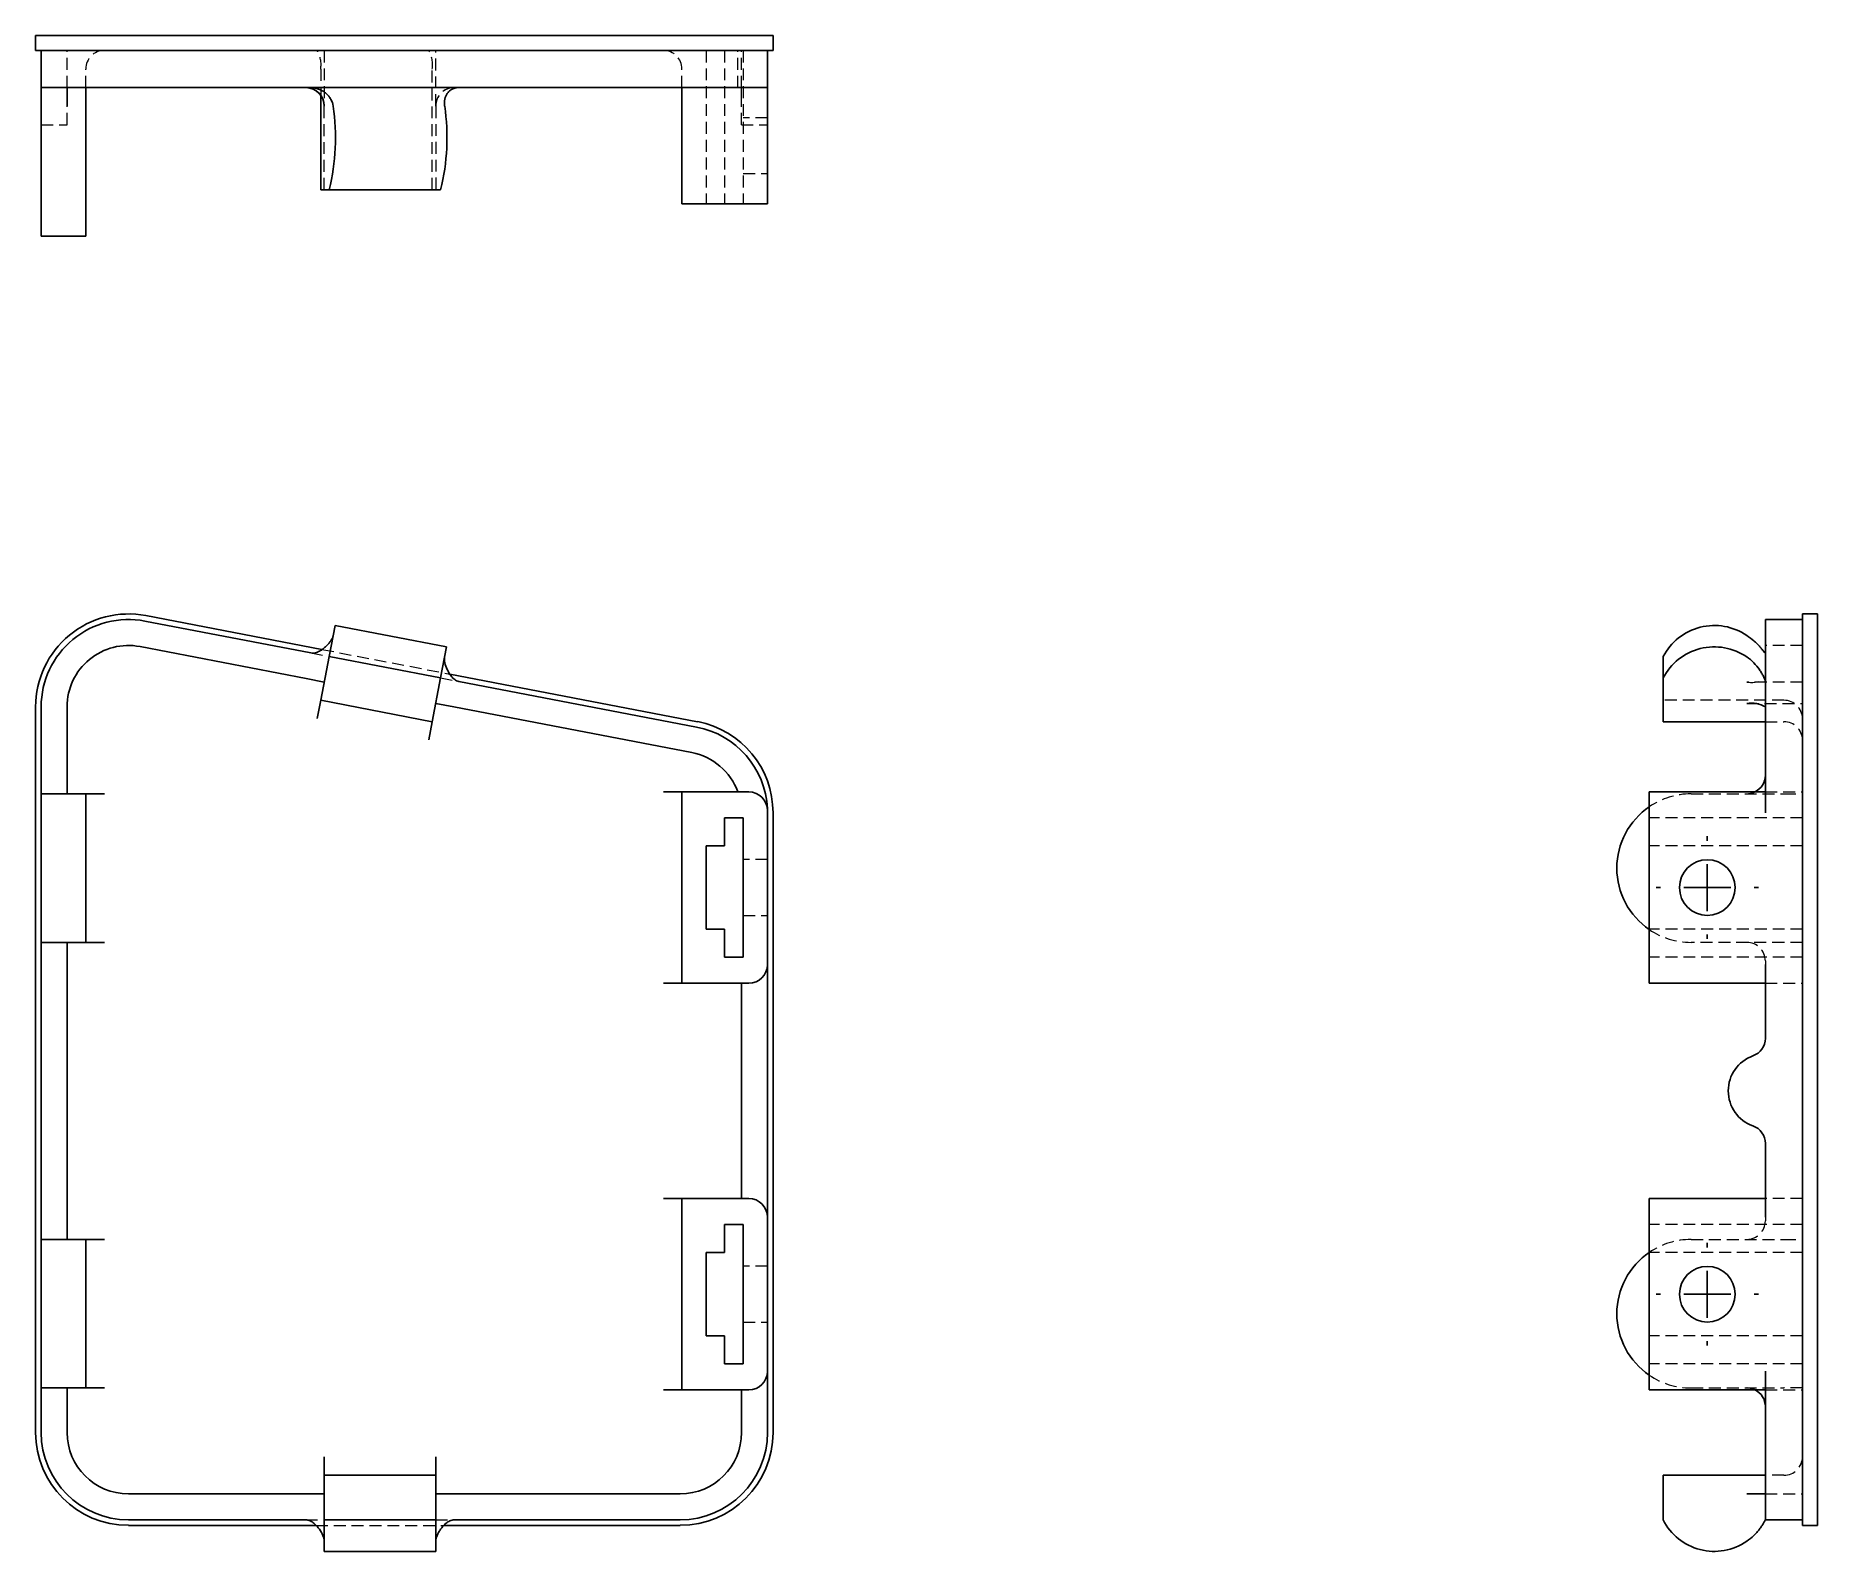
# Model space of a CAD drawing. Header units: millimetres. Extents: x 44 to 234, y 7 to 169.
import ezdxf

# ---------------------------------------------------------------- set-up
doc = ezdxf.new("R2010")
doc.units = ezdxf.units.MM
doc.linetypes.add('HIDDEN', pattern=[1.905, 1.27, -0.635])
doc.layers.add('10', color=7, linetype='Continuous')

# ---------------------------------------------------------------- blocks, each defined once
blk = doc.blocks.new('SW_CENTERMARKSYMBOL_0')
at = {"layer": '10', "color": 0}
for p, q in [((0, 5), (0, 5.47)), ((0, 0), (0, 2.5)), ((-5, 0), (-5.47, 0)), ((0, 0), (-2.5, 0)), ((0, 0), (0, -2.5)), ((0, 0), (2.5, 0)), ((5, 0), (5.47, 0)), ((0, -5), (0, -5.47))]:
    blk.add_line(p, q, dxfattribs=at)
blk = doc.blocks.new('SW_CENTERMARKSYMBOL_1')
at = {"layer": '10', "color": 0}
for p, q in [((0, 5), (0, 5.47)), ((0, 0), (0, 2.5)), ((-5, 0), (-5.47, 0)), ((0, 0), (-2.5, 0)), ((0, 0), (0, -2.5)), ((0, 0), (2.5, 0)), ((5, 0), (5.47, 0)), ((0, -5), (0, -5.47))]:
    blk.add_line(p, q, dxfattribs=at)

msp = doc.modelspace()

# ---------------------------------------------------------------- linework, layer by layer
at = {"color": 7, "linetype": 'Continuous', "lineweight": 25}
for p, q in [((43.68, 167.11), (43.68, 168.7)), ((55.45, 168.7), (43.68, 168.7)), ((55.45, 168.7), (114.28, 168.7)), ((122.32, 168.7), (114.28, 168.7)), ((122.32, 167.11), (122.32, 168.7)), ((55.45, 167.11), (43.68, 167.11)), ((44.27, 163.15), (44.27, 167.11)), ((55.45, 167.11), (114.28, 167.11)), ((122.32, 167.11), (114.28, 167.11)), ((121.73, 163.15), (121.73, 167.11)), ((55.34, 163.15), (44.27, 163.15)), ((44.27, 161.17), (44.27, 163.15)), ((47.05, 163.15), (47.05, 161.17)), ((49.03, 155.23), (49.03, 163.15)), ((73.04, 163.15), (55.34, 163.15)), ((73.04, 163.15), (88.82, 163.15)), ((74.09, 162.34), (74.09, 152.26)), ((114.17, 163.15), (88.82, 163.15)), ((112.61, 150.77), (112.61, 163.15)), ((121.71, 163.15), (114.17, 163.15)), ((121.71, 163.15), (121.73, 163.15)), ((121.73, 163.15), (121.73, 150.77)), ((44.27, 155.23), (44.27, 161.17)), ((44.27, 147.3), (44.27, 155.23)), ((49.03, 147.3), (49.03, 155.23)), ((74.99, 152.26), (74.09, 152.26)), ((74.99, 152.26), (86.87, 152.26)), ((112.61, 150.77), (119.74, 150.77)), ((121.73, 150.77), (119.74, 150.77)), ((44.27, 147.3), (49.03, 147.3)), ((55.45, 106.82), (74.22, 103.22)), ((233.7, 107), (232.11, 107)), ((232.11, 106.82), (232.11, 107)), ((232.11, 106.82), (232.11, 95.51)), ((233.7, 106.82), (233.7, 107)), ((233.7, 106.82), (233.7, 95.51)), ((73.04, 102.84), (55.34, 106.24)), ((74.99, 102.46), (75.62, 105.77)), ((87.51, 103.49), (75.62, 105.77)), ((232.11, 106.41), (228.15, 106.41)), ((228.15, 106.24), (228.15, 106.41)), ((228.15, 102.84), (228.15, 106.24)), ((72.52, 100.11), (54.82, 103.52)), ((87.51, 103.49), (86.87, 100.18)), ((228.15, 102.84), (228.15, 99.8)), ((74.99, 102.46), (74.09, 97.79)), ((74.99, 102.46), (86.87, 100.18)), ((217.26, 102.46), (217.26, 100.18)), ((74.46, 99.74), (72.52, 100.11)), ((86.87, 100.18), (85.97, 95.51)), ((87.86, 100.59), (114.28, 95.51)), ((114.17, 94.93), (88.82, 99.8)), ((217.26, 100.18), (217.26, 95.51)), ((228.15, 94.93), (228.15, 99.8)), ((43.68, 19.68), (43.68, 97.1)), ((44.27, 97.1), (44.27, 89.8)), ((47.05, 97.1), (47.05, 89.8)), ((73.71, 95.85), (74.09, 97.79)), ((74.09, 97.79), (85.97, 95.51)), ((88.29, 97.08), (86.35, 97.46)), ((113.65, 92.21), (88.29, 97.08)), ((85.97, 95.51), (85.6, 93.56)), ((217.26, 95.51), (228.15, 95.51)), ((232.11, 85.79), (232.11, 95.51)), ((233.7, 85.79), (233.7, 95.51)), ((228.15, 86.25), (228.15, 94.93)), ((44.27, 87.82), (44.27, 89.8)), ((47.05, 89.8), (47.05, 87.82)), ((44.27, 71.97), (44.27, 87.82)), ((49.03, 87.82), (44.27, 87.82)), ((49.03, 71.97), (49.03, 87.82)), ((49.03, 87.82), (51.01, 87.82)), ((110.63, 88.02), (112.61, 88.02)), ((112.61, 67.61), (112.61, 88.02)), ((112.61, 88.02), (119.74, 88.02)), ((215.77, 88.02), (228.15, 88.02)), ((215.77, 86.04), (215.77, 88.02)), ((121.73, 69.59), (121.73, 86.04)), ((122.32, 19.68), (122.32, 85.79)), ((215.77, 69.59), (215.77, 86.04)), ((228.15, 86.25), (228.15, 86.04)), ((228.15, 85.79), (228.15, 86.04)), ((232.11, 19.68), (232.11, 85.79)), ((233.7, 19.68), (233.7, 85.79)), ((117.16, 85.24), (119.14, 85.24)), ((117.16, 82.27), (117.16, 85.24)), ((119.14, 85.24), (119.14, 70.39)), ((115.18, 82.27), (117.16, 82.27)), ((115.18, 73.36), (115.18, 82.27)), ((117.16, 73.36), (115.18, 73.36)), ((117.16, 70.39), (117.16, 73.36)), ((49.03, 71.97), (44.27, 71.97)), ((44.27, 69.99), (44.27, 71.97)), ((47.05, 71.97), (47.05, 69.99)), ((51.01, 71.97), (49.03, 71.97)), ((119.14, 70.39), (117.16, 70.39)), ((44.27, 69.99), (44.27, 61.73)), ((47.05, 69.99), (47.05, 61.73)), ((121.73, 61.73), (121.73, 69.59)), ((215.77, 67.61), (215.77, 69.59)), ((228.15, 61.73), (228.15, 69.59)), ((112.61, 67.61), (110.63, 67.61)), ((112.61, 67.61), (119.74, 67.61)), ((118.95, 61.73), (118.95, 67.61)), ((228.15, 67.61), (215.77, 67.61)), ((44.27, 59.86), (44.27, 61.73)), ((47.05, 61.73), (47.05, 59.86)), ((118.95, 59.86), (118.95, 61.73)), ((121.73, 61.73), (121.73, 59.86)), ((44.27, 52.39), (44.27, 59.86)), ((47.05, 52.39), (47.05, 59.86)), ((118.95, 52.39), (118.95, 59.86)), ((121.73, 52.39), (121.73, 59.86)), ((44.27, 50.52), (44.27, 52.39)), ((47.05, 52.39), (47.05, 50.52)), ((118.95, 50.52), (118.95, 52.39)), ((121.73, 52.39), (121.73, 50.52)), ((44.27, 50.52), (44.27, 42.26)), ((47.05, 50.52), (47.05, 42.26)), ((118.95, 44.64), (118.95, 50.52)), ((121.73, 42.66), (121.73, 50.52)), ((228.15, 42.66), (228.15, 50.52)), ((110.63, 44.64), (112.61, 44.64)), ((112.61, 24.23), (112.61, 44.64)), ((112.61, 44.64), (119.74, 44.64)), ((215.77, 44.64), (228.15, 44.64)), ((215.77, 42.66), (215.77, 44.64)), ((44.27, 40.28), (44.27, 42.26)), ((47.05, 42.26), (47.05, 40.28)), ((119.14, 41.86), (117.16, 41.86)), ((117.16, 41.86), (117.16, 38.89)), ((119.14, 27.01), (119.14, 41.86)), ((121.73, 26.21), (121.73, 42.66)), ((215.77, 26.21), (215.77, 42.66)), ((49.03, 40.28), (44.27, 40.28)), ((44.27, 40.28), (44.27, 24.43)), ((49.03, 40.28), (49.03, 24.43)), ((49.03, 40.28), (51.01, 40.28)), ((117.16, 38.89), (115.18, 38.89)), ((115.18, 38.89), (115.18, 29.98)), ((115.18, 29.98), (117.16, 29.98)), ((117.16, 29.98), (117.16, 27.01)), ((117.16, 27.01), (119.14, 27.01)), ((121.73, 19.68), (121.73, 26.21)), ((215.77, 24.23), (215.77, 26.21)), ((228.15, 19.68), (228.15, 26.21)), ((49.03, 24.43), (44.27, 24.43)), ((44.27, 22.45), (44.27, 24.43)), ((47.05, 24.43), (47.05, 22.45)), ((51.01, 24.43), (49.03, 24.43)), ((112.61, 24.23), (110.63, 24.23)), ((112.61, 24.23), (119.74, 24.23)), ((118.95, 19.68), (118.95, 24.23)), ((228.15, 24.23), (215.77, 24.23)), ((44.27, 22.45), (44.27, 19.68)), ((47.05, 22.45), (47.05, 19.68)), ((228.15, 10.37), (228.15, 19.68)), ((232.11, 9.77), (232.11, 19.68)), ((233.7, 9.77), (233.7, 19.68)), ((74.46, 15.12), (74.46, 17.1)), ((86.35, 17.1), (86.35, 15.12)), ((74.46, 10.37), (74.46, 15.12)), ((86.35, 15.12), (74.46, 15.12)), ((86.35, 10.37), (86.35, 15.12)), ((217.26, 10.37), (217.26, 15.12)), ((228.15, 15.12), (217.26, 15.12)), ((53.58, 13.14), (72.48, 13.14)), ((72.48, 13.14), (74.46, 13.14)), ((86.35, 13.14), (88.33, 13.14)), ((88.33, 13.14), (112.42, 13.14)), ((226.17, 13.14), (228.15, 13.14)), ((53.58, 10.37), (72.48, 10.37)), ((53.58, 9.77), (73.57, 9.77)), ((86.35, 10.37), (74.46, 10.37)), ((74.46, 10.37), (74.46, 7)), ((86.35, 10.37), (86.35, 7)), ((87.25, 9.77), (112.42, 9.77)), ((88.33, 10.37), (112.42, 10.37)), ((228.15, 10.37), (232.11, 10.37)), ((232.11, 9.77), (233.7, 9.77)), ((74.46, 7), (86.35, 7))]:
    msp.add_line(p, q, dxfattribs=at)
at = {"color": 7, "linetype": 'HIDDEN', "lineweight": 18}
for p, q in [((47.05, 163.15), (47.05, 167.11)), ((74.46, 167.11), (74.46, 161.17)), ((86.35, 161.17), (86.35, 167.11)), ((115.18, 167.11), (115.18, 150.77)), ((117.16, 167.11), (117.16, 150.77)), ((118.56, 163.15), (118.56, 167.11)), ((118.95, 163.15), (118.95, 167.11)), ((119.14, 167.11), (119.14, 150.77)), ((49.03, 163.15), (49.03, 165.13)), ((74.09, 165.13), (74.09, 162.34)), ((85.97, 152.26), (85.97, 165.13)), ((112.61, 163.15), (112.61, 165.13)), ((118.95, 161.83), (118.95, 163.15)), ((118.95, 159.19), (118.95, 161.83)), ((47.05, 159.19), (47.05, 161.17)), ((74.46, 152.26), (74.46, 161.17)), ((86.35, 161.17), (86.35, 152.26)), ((121.73, 159.93), (119.14, 159.93)), ((44.27, 159.19), (47.05, 159.19)), ((118.95, 159.19), (121.73, 159.19)), ((119.14, 153.99), (121.73, 153.99)), ((73.04, 102.84), (74.99, 102.46)), ((74.22, 103.22), (87.86, 100.59)), ((232.11, 103.63), (228.15, 103.63)), ((86.87, 100.18), (88.82, 99.8)), ((232.11, 99.74), (226.17, 99.74)), ((230.13, 97.79), (217.26, 97.79)), ((226.17, 97.46), (232.11, 97.46)), ((228.15, 95.51), (230.13, 95.51)), ((220.23, 87.82), (230.13, 87.82)), ((228.15, 88.02), (232.11, 88.02)), ((230.13, 87.82), (232.11, 87.82)), ((232.11, 85.24), (215.77, 85.24)), ((232.11, 82.27), (215.77, 82.27)), ((121.73, 80.79), (119.14, 80.79)), ((119.14, 74.84), (121.73, 74.84)), ((232.11, 73.36), (215.77, 73.36)), ((232.11, 70.39), (215.77, 70.39)), ((230.13, 71.97), (220.23, 71.97)), ((232.11, 71.97), (230.13, 71.97)), ((228.15, 69.99), (228.15, 69.59)), ((228.15, 67.61), (232.11, 67.61)), ((232.11, 44.64), (228.15, 44.64)), ((232.11, 41.86), (215.77, 41.86)), ((228.15, 42.66), (228.15, 42.26)), ((220.23, 40.28), (230.13, 40.28)), ((230.13, 40.28), (232.11, 40.28)), ((232.11, 38.89), (215.77, 38.89)), ((121.73, 37.41), (119.14, 37.41)), ((119.14, 31.46), (121.73, 31.46)), ((232.11, 29.98), (215.77, 29.98)), ((232.11, 27.01), (215.77, 27.01)), ((220.23, 24.43), (230.13, 24.43)), ((228.15, 24.23), (232.11, 24.23)), ((232.11, 24.43), (230.13, 24.43)), ((230.13, 15.12), (228.15, 15.12)), ((228.15, 13.14), (232.11, 13.14)), ((72.48, 10.37), (74.46, 10.37)), ((73.57, 9.77), (87.25, 9.77)), ((86.35, 10.37), (88.33, 10.37))]:
    msp.add_line(p, q, dxfattribs=at)
at = {"color": 7, "linetype": 'Continuous', "lineweight": 25}
for centre in [(221.96, 77.81), (221.96, 34.43)]:
    msp.add_circle(centre, 2.97, dxfattribs=at)
at = {"color": 7, "linetype": 'HIDDEN', "lineweight": 18}
for centre, radius, start, end in [((51.01, 165.13), 1.98, 90, 180), ((71.18, 165.61), 2.94, 350.6615, 30.7157), ((83.07, 165.61), 2.94, 350.6615, 30.7157), ((110.63, 165.13), 1.98, 0, 90), ((72.48, 161.17), 1.98, 0, 35.7813), ((88.31, 161.19), 1.96, 90.5243, 180.5149), ((88.33, 161.17), 1.98, 90, 180), ((226.65, 102.64), 2.94, 260.6615, 300.7157), ((230.15, 95.83), 1.96, 0.5243, 90.5149), ((230.15, 93.55), 1.96, 0.5243, 90.5149), ((220.23, 79.89), 7.92, 90, 124.2289), ((226.17, 89.8), 1.98, 270, 295.8419), ((112.42, 85.79), 9.31, 0, 2.8191), ((220.23, 79.89), 7.92, 235.7711, 270), ((226.17, 69.99), 1.98, 0, 90), ((226.17, 42.26), 1.98, 270, 0), ((220.23, 32.35), 7.92, 90, 124.2289), ((220.23, 32.35), 7.92, 235.7711, 270), ((226.17, 22.45), 1.98, 64.1581, 90), ((230.13, 17.1), 1.98, 270, 0)]:
    msp.add_arc(centre, radius, start, end, dxfattribs=at)
at = {"color": 7, "linetype": 'Continuous', "lineweight": 25}
for centre, radius, start, end in [((72.48, 161.17), 1.98, 35.7813, 90), ((72.5, 161.19), 1.96, 359.4851, 89.4757), ((52.16, 157.83), 23.5, 346.2841, 8.1771), ((64.36, 157.81), 23.19, 346.1346, 8.3265), ((53.58, 97.1), 9.9, 79.1204, 180), ((53.58, 97.1), 9.31, 79.1204, 180), ((222.71, 99.63), 6.14, 55.7012, 152.5528), ((53.58, 97.1), 6.54, 79.1204, 180), ((222.71, 97.35), 6.14, 55.6849, 152.569), ((226.65, 94.55), 2.94, 59.2843, 99.3385), ((112.42, 85.79), 9.9, 0, 79.1204), ((112.42, 85.79), 9.31, 2.8191, 79.1204), ((112.42, 85.79), 6.54, 19.9259, 79.1204), ((226.17, 89.8), 1.98, 295.8419, 0), ((119.74, 86.04), 1.98, 0, 90), ((220.23, 79.89), 7.92, 124.2289, 235.7711), ((119.74, 69.59), 1.98, 270, 0), ((226.17, 61.73), 1.98, 289.4712, 0), ((228.15, 56.12), 3.96, 109.4712, 250.5288), ((226.17, 50.52), 1.98, 0, 70.5288), ((119.74, 42.66), 1.98, 0, 90), ((220.23, 32.35), 7.92, 124.2289, 235.7711), ((119.74, 26.21), 1.98, 270, 0), ((226.17, 22.45), 1.98, 0, 64.1581), ((53.58, 19.68), 9.9, 180, 270), ((53.58, 19.68), 9.31, 180, 270), ((53.58, 19.68), 6.54, 180, 270), ((112.42, 19.68), 6.54, 270, 0), ((112.42, 19.68), 9.31, 270, 0), ((112.42, 19.68), 9.9, 270, 0), ((222.7, 13.09), 6.09, 206.5528, 304.6974)]:
    msp.add_arc(centre, radius, start, end, dxfattribs=at)
for points, knots in [([(73.04, 163.15), (73.12, 163.15), (73.2, 163.14), (73.37, 163.13), (73.45, 163.11), (73.68, 163.06), (73.83, 163.01), (74.09, 162.89), (74.22, 162.83), (74.45, 162.68), (74.56, 162.6), (74.76, 162.43), (74.85, 162.33), (75.02, 162.14), (75.09, 162.03), (75.29, 161.69), (75.38, 161.44), (75.42, 161.17)], [0, 0, 0, 0, 0.0625, 0.0625, 0.125, 0.125, 0.25, 0.25, 0.375, 0.375, 0.5, 0.5, 0.625, 0.625, 0.75, 0.75, 1, 1, 1, 1]), ([(87.3, 161.17), (87.27, 161.44), (87.28, 161.69), (87.38, 162.14), (87.46, 162.34), (87.64, 162.6), (87.7, 162.68), (87.85, 162.83), (87.94, 162.89), (88.13, 163.01), (88.24, 163.06), (88.5, 163.13), (88.65, 163.15), (88.82, 163.15)], [0, 0, 0, 0, 0.25, 0.25, 0.5, 0.5, 0.625, 0.625, 0.75, 0.75, 0.875, 0.875, 1, 1, 1, 1]), ([(73.04, 102.84), (73.12, 102.82), (73.2, 102.82), (73.37, 102.82), (73.45, 102.84), (73.68, 102.9), (73.83, 102.96), (74.09, 103.11), (74.22, 103.19), (74.45, 103.37), (74.56, 103.46), (74.76, 103.65), (74.85, 103.75), (75.02, 103.94), (75.09, 104.04), (75.29, 104.33), (75.38, 104.52), (75.42, 104.71)], [0, 0, 0, 0, 0.0625, 0.0625, 0.125, 0.125, 0.25, 0.25, 0.375, 0.375, 0.5, 0.5, 0.625, 0.625, 0.75, 0.75, 1, 1, 1, 1]), ([(228.15, 102.84), (228.15, 102.82), (228.14, 102.82), (228.13, 102.82), (228.11, 102.84), (228.06, 102.9), (228.01, 102.96), (227.89, 103.11), (227.83, 103.19), (227.68, 103.37), (227.6, 103.46), (227.43, 103.65), (227.33, 103.75), (227.14, 103.94), (227.03, 104.04), (226.69, 104.33), (226.44, 104.52), (226.17, 104.71)], [0, 0, 0, 0, 0.0625, 0.0625, 0.125, 0.125, 0.25, 0.25, 0.375, 0.375, 0.5, 0.5, 0.625, 0.625, 0.75, 0.75, 1, 1, 1, 1]), ([(87.3, 102.42), (87.27, 102.24), (87.28, 102.03), (87.38, 101.57), (87.46, 101.32), (87.64, 100.95), (87.7, 100.82), (87.85, 100.57), (87.94, 100.45), (88.13, 100.21), (88.24, 100.1), (88.5, 99.91), (88.65, 99.84), (88.82, 99.8)], [0, 0, 0, 0, 0.25, 0.25, 0.5, 0.5, 0.625, 0.625, 0.75, 0.75, 0.875, 0.875, 1, 1, 1, 1]), ([(226.17, 102.42), (226.44, 102.24), (226.69, 102.03), (227.14, 101.57), (227.34, 101.32), (227.6, 100.95), (227.68, 100.82), (227.83, 100.57), (227.89, 100.45), (228.01, 100.21), (228.06, 100.1), (228.13, 99.91), (228.15, 99.84), (228.15, 99.8)], [0, 0, 0, 0, 0.25, 0.25, 0.5, 0.5, 0.625, 0.625, 0.75, 0.75, 0.875, 0.875, 1, 1, 1, 1]), ([(74.46, 8.08), (74.46, 8.27), (74.41, 8.47), (74.22, 8.91), (74.1, 9.13), (73.86, 9.47), (73.77, 9.58), (73.57, 9.8), (73.47, 9.9), (73.23, 10.1), (73.1, 10.19), (72.81, 10.32), (72.65, 10.37), (72.48, 10.37)], [0, 0, 0, 0, 0.25, 0.25, 0.5, 0.5, 0.625, 0.625, 0.75, 0.75, 0.875, 0.875, 1, 1, 1, 1]), ([(88.33, 10.37), (88.25, 10.37), (88.16, 10.36), (88.01, 10.32), (87.93, 10.29), (87.71, 10.19), (87.58, 10.1), (87.34, 9.9), (87.24, 9.8), (87.04, 9.58), (86.95, 9.47), (86.79, 9.24), (86.72, 9.13), (86.59, 8.91), (86.54, 8.8), (86.4, 8.47), (86.35, 8.27), (86.35, 8.08)], [0, 0, 0, 0, 0.0625, 0.0625, 0.125, 0.125, 0.25, 0.25, 0.375, 0.375, 0.5, 0.5, 0.625, 0.625, 0.75, 0.75, 1, 1, 1, 1]), ([(228.15, 10.37), (228.15, 10.37), (228.14, 10.36), (228.13, 10.32), (228.11, 10.29), (228.06, 10.19), (228.01, 10.1), (227.89, 9.9), (227.83, 9.8), (227.68, 9.58), (227.6, 9.47), (227.43, 9.24), (227.33, 9.13), (227.14, 8.91), (227.03, 8.8), (226.69, 8.47), (226.44, 8.27), (226.17, 8.08)], [0, 0, 0, 0, 0.0625, 0.0625, 0.125, 0.125, 0.25, 0.25, 0.375, 0.375, 0.5, 0.5, 0.625, 0.625, 0.75, 0.75, 1, 1, 1, 1])]:
    msp.add_open_spline(points, degree=3, knots=knots, dxfattribs=at)

# ---------------------------------------------------------------- block references
at = {"layer": '10'}
for name, p in [('SW_CENTERMARKSYMBOL_1', (221.96, 77.81)), ('SW_CENTERMARKSYMBOL_0', (221.96, 34.43))]:
    msp.add_blockref(name, p, dxfattribs=at)

doc.saveas('drawing.dxf')
